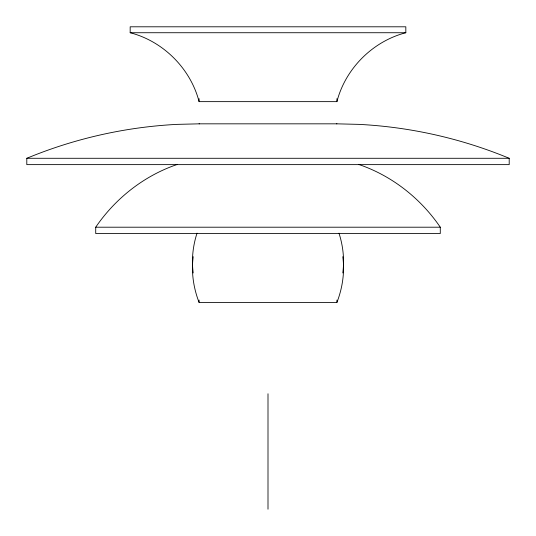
<?xml version="1.0" encoding="UTF-8"?>
<svg xmlns="http://www.w3.org/2000/svg" width="536" height="536" viewBox="0 0 536 536"><rect width="100%" height="100%" fill="white"/><g stroke="black" fill="none" stroke-linecap="round" stroke-linejoin="round"><path stroke-width="0.8" d="M193.228 256.69C191.091 272.114 193.496 287.986 199.084 302.458L336.916 302.458C342.504 287.986 344.909 272.114 342.772 256.69M342.772 272.971C344.608 259.659 343.107 245.924 338.98 233.167M336.916 101.639C345.486 68.534 372.721 41.299 405.826 32.73L405.826 26.8L130.174 26.8L130.174 32.73C163.279 41.299 190.515 68.534 199.084 101.639L336.916 101.639L336.916 98.678M197.02 233.167C192.893 245.924 191.392 259.659 193.228 272.971M358.403 164.338C391.655 175.52 420.586 198.28 440.284 227.204L440.284 233.542L95.716 233.542L95.716 227.204C115.414 198.28 144.345 175.52 177.597 164.338M336.608 123.829L358.919 124.372C410.469 127.005 461.509 138.523 509.2 158.288L509.2 164.626L26.8 164.626L26.8 158.288C74.491 138.523 125.531 127.005 177.081 124.372L199.392 123.829M130.174 32.73L405.826 32.73M199.084 123.829L336.916 123.829M26.8 158.288L509.2 158.288M95.716 227.204L440.284 227.204M336.916 300.08L336.916 302.458M268 393.766L268 509.2M199.084 98.678L199.084 101.639M199.084 300.08L199.084 302.458"/></g></svg>
